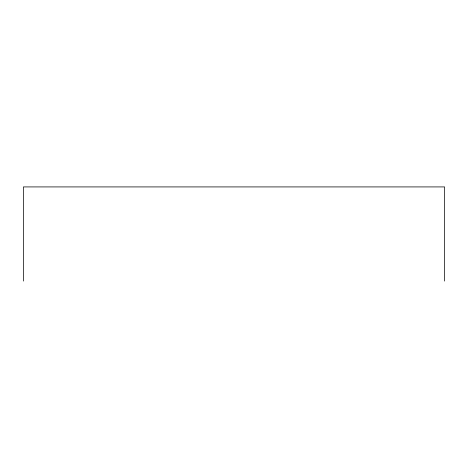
<?xml version="1.0" encoding="UTF-8"?>
<svg xmlns="http://www.w3.org/2000/svg" width="468" height="468" viewBox="0 0 468 468"><rect width="100%" height="100%" fill="white"/><g stroke="black" fill="none" stroke-linecap="round" stroke-linejoin="round"><path stroke-width="0.7" d="M444.6 281.081L444.6 186.919L23.4 186.919L23.4 281.081"/></g></svg>
